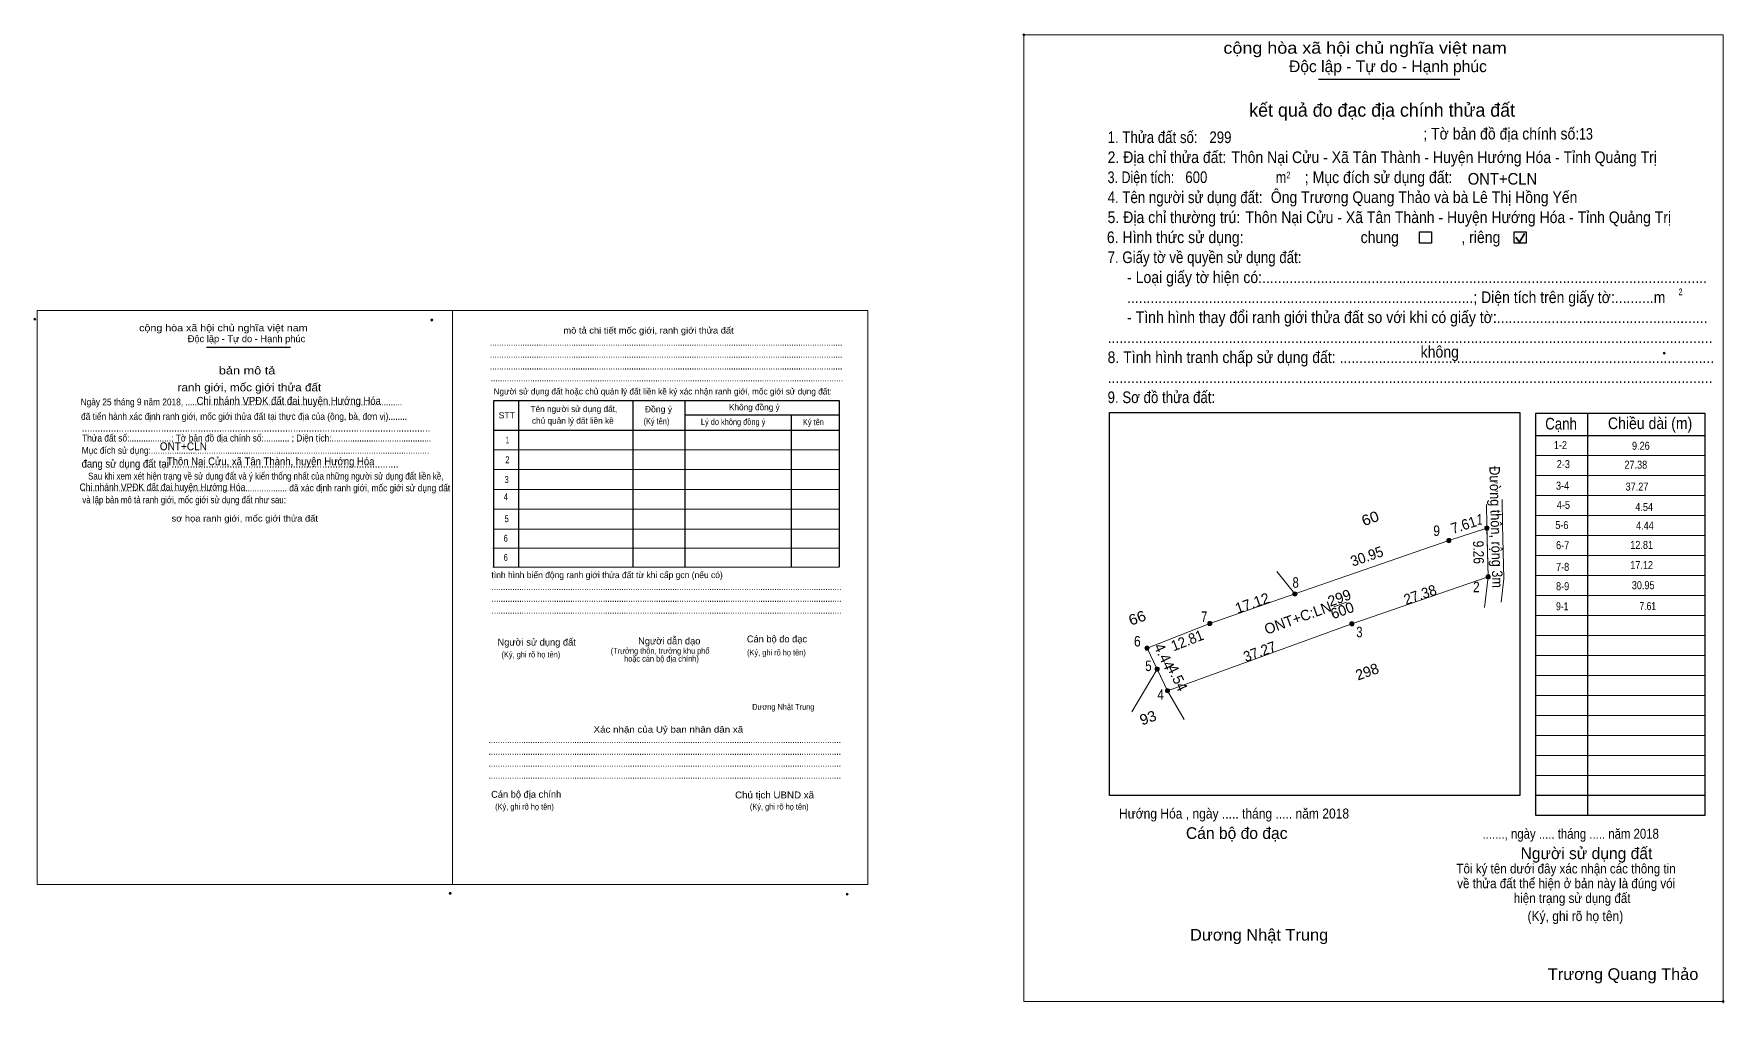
# Model space of a CAD drawing. Header units: metres. Extents: x 540532 to 541357, y 1835494 to 1835910.
# Drawn here: x 541035.5 to 541356.6, y 1835493.9 to 1835678.1 of the extents above; entities that cross this region are included whole.
import ezdxf
from ezdxf.enums import TextEntityAlignment as Align

# ---------------------------------------------------------------- set-up
doc = ezdxf.new("R2010")
doc.units = ezdxf.units.M
doc.header["$LTSCALE"] = 0.75
doc.header["$PDMODE"] = 32
doc.header["$PDSIZE"] = 0.375
for name, color, linetype, lineweight in [('1', 7, 'Continuous', 13), ('10', 7, 'Continuous', 13), ('17', 7, 'Continuous', 13), ('23', 7, 'Continuous', 13), ('6', 7, 'Continuous', 13), ('61', 7, 'Continuous', 13), ('63', 7, 'Continuous', 13), ('7', 7, 'Continuous', 13)]:
    doc.layers.add(name, color=color, linetype=linetype, lineweight=lineweight)
doc.layers.add('25', color=7, linetype='Continuous')
doc.layers.add('30', color=7, linetype='Continuous')

msp = doc.modelspace()

# ---------------------------------------------------------------- hatches: boundary and pattern name
at = {"layer": '63'}
for points in [[(541311.89, 1835584.18, 1), (541311.09, 1835584.18, 1)], [(541304.66, 1835581.81, 1), (541303.86, 1835581.81, 1)], [(541312.13, 1835574.92, 1), (541311.33, 1835574.92, 1)], [(541275.42, 1835571.67, 1), (541274.62, 1835571.67, 1)], [(541259.25, 1835566.06, 1), (541258.45, 1835566.06, 1)], [(541286.24, 1835566.01, 1), (541285.44, 1835566.01, 1)], [(541247.33, 1835561.38, 1), (541246.53, 1835561.38, 1)], [(541249.25, 1835557.38, 1), (541248.45, 1835557.38, 1)], [(541251.21, 1835553.28, 1), (541250.41, 1835553.28, 1)]]:
    msp.add_hatch(color=256, dxfattribs=at).paths.add_polyline_path(points)

# ---------------------------------------------------------------- linework, layer by layer
at = {"layer": '1'}
msp.add_lwpolyline([(541311.49, 1835584.18), (541311.73, 1835574.92), (541285.84, 1835566.01), (541250.81, 1835553.28), (541248.85, 1835557.38), (541246.93, 1835561.38), (541258.85, 1835566.06), (541275.02, 1835571.67), (541304.26, 1835581.81)], dxfattribs=at)
msp.add_lwpolyline([(541311.49, 1835584.18), (541311.73, 1835574.92), (541285.84, 1835566.01), (541250.81, 1835553.28), (541248.85, 1835557.38), (541246.93, 1835561.38), (541258.85, 1835566.06), (541275.02, 1835571.67), (541304.26, 1835581.81)], close=True, dxfattribs=at)
at = {"layer": '10'}
for p, q in [((541314.39, 1835589.6), (541314.48, 1835584.79)), ((541311.41, 1835588.65), (541311.48, 1835584.73)), ((541244.04, 1835549.29), (541248.85, 1835557.38))]:
    msp.add_line(p, q, dxfattribs=at)
at = {"layer": '23'}
msp.add_line((541311.41, 1835588.65), (541311.48, 1835584.73), dxfattribs=at)
at = {"layer": '61'}
for p, q in [((541311.49, 1835584.18), (541304.26, 1835581.81)), ((541314.48, 1835584.81), (541314.71, 1835574.56)), ((541271.56, 1835575.94), (541275.02, 1835571.67)), ((541314.71, 1835574.56), (541314.18, 1835570.13))]:
    msp.add_line(p, q, dxfattribs=at)
for points in [[(541311.48, 1835584.73), (541311.73, 1835574.92), (541311.03, 1835569.11)], [(541250.81, 1835553.28), (541285.84, 1835566.01), (541311.73, 1835574.92)], [(541258.85, 1835566.06), (541246.93, 1835561.38), (541250.81, 1835553.28), (541253.98, 1835547.8)]]:
    msp.add_lwpolyline(points, dxfattribs=at)
at = {"layer": '63'}
msp.add_line((541282.39, 1835569.21), (541284.81, 1835570.09), dxfattribs=at)
for centre in [(541311.49, 1835584.18), (541304.26, 1835581.81), (541311.73, 1835574.92), (541275.02, 1835571.67), (541258.85, 1835566.06), (541285.84, 1835566.01), (541246.93, 1835561.38), (541248.85, 1835557.38), (541250.81, 1835553.28)]:
    msp.add_circle(centre, 0.4, dxfattribs=at)
at = {"layer": '7', "lineweight": 25}
for p, q in [((541279.48, 1835669.51), (541306.34, 1835669.51)), ((541068.29, 1835618.58), (541084.25, 1835618.58)), ((541127.53, 1835608.39), (541127.53, 1835576.73)), ((541149.29, 1835608.27), (541149.29, 1835576.73)), ((541159.11, 1835608.27), (541159.11, 1835576.73)), ((541159.11, 1835605.68), (541188.53, 1835605.68)), ((541179.32, 1835605.68), (541179.32, 1835576.73)), ((541320.79, 1835529.55), (541320.79, 1835606.03)), ((541330.61, 1835606.03), (541330.61, 1835529.55)), ((541122.8, 1835602.82), (541188.53, 1835602.82)), ((541320.79, 1835601.78), (541352.91, 1835601.78)), ((541352.91, 1835533.35), (541320.79, 1835533.35)), ((541352.91, 1835529.55), (541320.79, 1835529.55))]:
    msp.add_line(p, q, dxfattribs=at)
at = {"layer": '7', "lineweight": 35}
for p, q in [((541316.95, 1835639.48), (541317.7, 1835638.5)), ((541317.7, 1835638.5), (541318.62, 1835640.15))]:
    msp.add_line(p, q, dxfattribs=at)
at = {"layer": '7'}
for p, q in [((541122.8, 1835599.06), (541188.53, 1835599.06)), ((541320.79, 1835597.98), (541352.91, 1835597.98)), ((541122.8, 1835595.29), (541188.53, 1835595.29)), ((541320.79, 1835594.18), (541352.91, 1835594.18)), ((541122.8, 1835591.53), (541188.53, 1835591.53)), ((541320.79, 1835590.38), (541352.91, 1835590.38)), ((541122.8, 1835587.77), (541188.53, 1835587.77)), ((541320.79, 1835586.58), (541352.91, 1835586.58)), ((541122.8, 1835584), (541188.53, 1835584)), ((541320.79, 1835582.77), (541352.91, 1835582.77)), ((541122.69, 1835580.37), (541188.42, 1835580.37)), ((541122.8, 1835580.36), (541188.53, 1835580.36)), ((541122.69, 1835576.73), (541188.42, 1835576.73)), ((541320.79, 1835578.97), (541352.91, 1835578.97)), ((541320.79, 1835575.17), (541352.91, 1835575.17)), ((541320.79, 1835571.37), (541352.91, 1835571.37)), ((541320.79, 1835567.57), (541352.91, 1835567.57)), ((541320.79, 1835563.77), (541352.91, 1835563.77)), ((541320.79, 1835559.96), (541352.91, 1835559.96)), ((541320.79, 1835556.16), (541352.91, 1835556.16)), ((541320.79, 1835552.36), (541352.91, 1835552.36)), ((541320.79, 1835548.56), (541352.91, 1835548.56)), ((541320.79, 1835544.76), (541352.91, 1835544.76)), ((541320.79, 1835540.96), (541352.91, 1835540.96)), ((541320.79, 1835537.15), (541352.91, 1835537.15)), ((541320.79, 1835533.35), (541352.91, 1835533.35))]:
    msp.add_line(p, q, dxfattribs=at)
for points in [[(541223.53, 1835677.94), (541356.37, 1835677.94), (541356.37, 1835494.2), (541223.53, 1835494.2)], [(541036.09, 1835625.57), (541114.98, 1835625.57), (541114.98, 1835516.45), (541036.09, 1835516.45)], [(541114.98, 1835625.57), (541193.87, 1835625.57), (541193.87, 1835516.45), (541114.98, 1835516.45)], [(541114.98, 1835625.57), (541193.87, 1835625.57), (541193.87, 1835516.45), (541114.98, 1835516.45)]]:
    msp.add_lwpolyline(points, close=True, dxfattribs=at)
at = {"layer": '7', "lineweight": 25}
for points in [[(541298.7, 1835640.46), (541300.98, 1835640.46), (541300.98, 1835638.34), (541298.7, 1835638.34)], [(541316.65, 1835640.46), (541318.93, 1835640.46), (541318.93, 1835638.34), (541316.65, 1835638.34)], [(541239.82, 1835606.15), (541317.75, 1835606.15), (541317.75, 1835533.35), (541239.82, 1835533.35)]]:
    msp.add_lwpolyline(points, close=True, dxfattribs=at)
for points in [[(541188.53, 1835576.73), (541188.53, 1835608.39), (541122.8, 1835608.39), (541122.8, 1835576.73)], [(541320.79, 1835606.03), (541352.91, 1835606.03), (541352.91, 1835529.55)]]:
    msp.add_lwpolyline(points, dxfattribs=at)
at = {"layer": '7'}
for p in [(541223.53, 1835677.94), (541035.67, 1835623.88), (541111.08, 1835623.73), (541345.16, 1835617.45), (541114.56, 1835514.77), (541189.97, 1835514.61), (541356.37, 1835494.2)]:
    msp.add_point(p, dxfattribs=at)

# ---------------------------------------------------------------- texts
at = {"layer": '1'}
for s, height, width, p in [('Hướng Hóa , ngày ..... tháng ..... năm 2018', 1.9, 0.9, (541241.6, 1835528.99)), ('Dương Nhật Trung', 2.215, 1.05, (541255.1, 1835505.79)), ('Trương Quang Thảo', 2.21, 1.05, (541323.05, 1835498.32))]:
    msp.add_text(s, height=height, dxfattribs=dict(at, width=width)).set_placement(p)
at = {"layer": '17', "width": 0.9}
msp.add_text('Dương Nhật Trung', height=1.125, dxfattribs=at).set_placement((541171.94, 1835549.65))
at = {"layer": '25'}
for s, height, width, p in [('Chi nhánh VPĐK đất đai huyện Hướng Hóa', 1.5, 0.9, (541066.4, 1835607.62)), ('ONT+CLN', 1.5, 0.95, (541059.42, 1835598.98)), ('Chi nhánh VPĐK đất đai huyện Hướng Hóa', 1.35, 0.9, (541044.16, 1835591.31))]:
    msp.add_text(s, height=height, dxfattribs=dict(at, width=width)).set_placement(p)
at = {"layer": '30'}
for s, width, p in [('1-2', 0.85, (541326.7, 1835599.21)), ('9.26', 0.85, (541342.41, 1835599.07)), ('2-3', 0.85, (541327.25, 1835595.59)), ('27.38', 0.85, (541341.93, 1835595.47)), ('3-4', 0.85, (541327.11, 1835591.49)), ('37.27', 0.85, (541342.15, 1835591.31)), ('4-5', 0.85, (541327.27, 1835587.83)), ('4.54', 0.85, (541343.04, 1835587.44)), ('5-6', 0.85, (541326.97, 1835584.01)), ('4.44', 0.85, (541343.18, 1835583.91)), ('6-7', 0.85, (541327.12, 1835580.18)), ('12.81', 0.85, (541343.04, 1835580.23)), ('7-8', 0.85, (541327.12, 1835576.06)), ('17.12', 0.85, (541343.04, 1835576.4)), ('8-9', 0.85, (541327.12, 1835572.38)), ('30.95', 0.85, (541343.33, 1835572.57)), ('9-1', 0.8, (541326.97, 1835568.56)), ('7.61', 0.8, (541343.62, 1835568.6))]:
    msp.add_text(s, height=1.52, dxfattribs=dict(at, width=width)).set_placement(p, align=Align.RIGHT)
at = {"layer": '6'}
for s, width, p in [('ONT+CLN', 0.95, (541307.85, 1835649.46)), ('Ông Trương Quang Thảo và bà Lê Thị Hồng Yến', 0.9, (541270.44, 1835645.97))]:
    msp.add_text(s, height=2.21, dxfattribs=dict(at, width=width)).set_placement(p)
at = {"layer": '61'}
for s, width, p in [('60', 1.1, (541289.6607, 1835585.0922)), ('66', 1.1, (541245.4057, 1835566.1804)), ('93', 1.05, (541247.4507, 1835547.2041))]:
    msp.add_text(s, height=2, rotation=19.836, dxfattribs=dict(at, width=width)).set_placement(p, align=Align.CENTER)
msp.add_text('298', height=2, rotation=19.836, dxfattribs=at).set_placement((541289.0757, 1835555.9532), align=Align.CENTER)
at = {"layer": '63'}
for s, rotation, width, p in [('Đường thôn, rộng 3m', 271.46, 0.9, (541312.2371, 1835584.3555)), ('7.61', 18.149, 0.95, (541307.3735, 1835583.8282)), ('30.95', 19.126, 0.95, (541289.0174, 1835577.8833)), ('9.26', 271.485, 0.85, (541308.8988, 1835579.5609)), ('27.38', 18.991, 0.95, (541299.1196, 1835570.5861)), ('12.81', 21.436, 0.95, (541254.9346, 1835561.9039)), ('37.27', 19.971, 0.95, (541268.6685, 1835559.7742))]:
    msp.add_text(s, height=2, rotation=rotation, dxfattribs=dict(at, width=width)).set_placement(p, align=Align.CENTER)
for s, width, p in [(' 1', 0.75, (541310.68, 1835584.84)), (' 9', 0.85, (541302.57, 1835582.69)), (' 8', 0.8, (541275.75, 1835572.85)), (' 2', 0.85, (541310.11, 1835571.99)), (' 7', 0.8, (541258.38, 1835566.36)), (' 6', 0.85, (541245.72, 1835561.68)), (' 3', 0.8, (541287.86, 1835563.44)), (' 5', 0.8, (541247.79, 1835557.01)), (' 4', 0.85, (541250.15, 1835551.55))]:
    msp.add_text(s, height=2, dxfattribs=dict(at, width=width)).set_placement(p, align=Align.RIGHT)
for s, rotation, p in [('17.12', 19.134, (541267.2573, 1835568.9841)), ('ONT+C:LN', 19.971, (541275.9085, 1835566.1743)), ('299', 19.971, (541283.8085, 1835569.9871)), ('600', 19.971, (541284.3535, 1835567.6026)), ('4.44', 295.641, (541249.2995, 1835559.3527)), ('4.54', 295.55, (541251.7978, 1835555.2963))]:
    msp.add_text(s, height=2, rotation=rotation, dxfattribs=at).set_placement(p, align=Align.CENTER)
at = {"layer": '7'}
for s, height, width, p in [('cộng hòa xã hội chủ nghĩa việt nam', 2.217, 1.15, (541261.44, 1835674.34)), ('1. Thửa đất số:', 2.217, 0.85, (541239.44, 1835657.36)), ('; Tờ bản đồ địa chính số:', 2.217, 0.9, (541299.39, 1835658.03)), ('13', 2.21, 0.8, (541328.98, 1835658)), ('299', 2.21, 0.85, (541258.78, 1835657.36)), ('2. Địa chỉ thửa đất:', 2.217, 0.9, (541239.44, 1835653.56)), ('Thôn Nại Cửu - Xã Tân Thành - Huyện Hướng Hóa - Tỉnh Quảng Trị', 2.21, 0.9, (541262.94, 1835653.56)), ('3. Diện tích:', 2.217, 0.8, (541239.44, 1835649.75)), ('600', 2.21, 0.85, (541254.2, 1835649.77)), ('m', 2.217, 0.8, (541271.4, 1835649.75)), ('2', 1.267, 0.8, (541273.4, 1835650.65)), ('; Mục đích sử dụng đất:', 2.217, 0.9, (541276.9, 1835649.75)), ('4. Tên người sử dụng đất:', 2.217, 0.85, (541239.44, 1835645.95)), ('5. Địa chỉ thường trú:', 2.217, 0.9, (541239.44, 1835642.15)), ('Thôn Nại Cửu - Xã Tân Thành - Huyện Hướng Hóa - Tỉnh Quảng Trị', 2.21, 0.9, (541265.62, 1835642.15)), ('6. Hình thức sử dụng:', 2.217, 0.9, (541239.3, 1835638.35)), ('chung                , riêng', 2.217, 0.9, (541287.5, 1835638.35)), ('7. Giấy tờ về quyền sử dụng đất:', 2.217, 0.85, (541239.44, 1835634.55)), ('     - Loại giấy tờ hiện có:..................................................................................................................', 2.217, 0.9, (541239.44, 1835630.75)), ('     .........................................................................................; Diện tích trên giấy tờ:..........m', 2.21, 0.9, (541239.44, 1835626.95)), ('2', 1.267, 0.8, (541347.88, 1835628.45)), ('     - Tình hình thay đổi ranh giới thửa đất so với khi có giấy tờ:......................................................', 2.217, 0.9, (541239.44, 1835623.15)), ('cộng hòa xã hội chủ nghĩa việt nam', 1.317, 1.15, (541055.5, 1835621.58)), ('........................................................................................................................................................', 1.317, 0.9, (541122.12, 1835618.84)), ('8. Tình hình tranh chấp sử dụng đất: ................................................................................................', 2.217, 0.9, (541239.44, 1835615.55)), ('...........................................................................................................................................................', 2.217, 0.9, (541239.44, 1835619.35)), ('không', 2.218, 0.9, (541298.9, 1835616.59)), ('........................................................................................................................................................', 1.317, 0.9, (541122.12, 1835616.58)), ('........................................................................................................................................................', 1.317, 0.9, (541122.12, 1835614.32)), ('........................................................................................................................................................', 1.317, 0.9, (541122.26, 1835612.08)), ('...........................................................................................................................................................', 2.217, 0.9, (541239.44, 1835611.74)), ('Ngày 25 tháng 9 năm 2018, ..............................................................................................', 1.31, 0.9, (541044.38, 1835607.5)), ('9. Sơ đồ thửa đất:', 2.217, 0.85, (541239.44, 1835607.94)), (' đã tiến hành xác định ranh giới, mốc giới thửa đất tại thực địa của (ông, bà, đơn vị)........', 1.317, 0.9, (541044.02, 1835604.76)), ('STT', 1.166, 1.05, (541123.78, 1835605.04)), ('(Ký tên)', 1.166, 0.9, (541151.29, 1835603.92)), ('Đồng ý', 1.166, 1.05, (541151.54, 1835606.2)), ('Lý do không đồng ý', 1.166, 0.9, (541162.19, 1835603.8)), ('Cạnh', 2.217, 0.85, (541322.56, 1835602.92)), ('Chiều dài (m)', 2.217, 0.9, (541334.48, 1835603)), ('Thửa đất số:..................; Tờ bản đồ địa chính số:........... ; Diện tích:...........................................', 1.317, 0.9, (541044.65, 1835600.64)), ('....................................................................................................................................', 1.5, 0.9, (541044.59, 1835602.52)), ('Ký tên', 1.166, 0.9, (541181.57, 1835603.75)), ('Mục đích sử dụng:........................................................................................................................', 1.317, 0.9, (541044.59, 1835598.3)), ('đang sử dụng đất tại ......................................................................................', 1.5, 0.9, (541044.56, 1835595.68)), ('Thôn Nại Cửu, xã Tân Thành, huyện Hướng Hóa', 1.5, 0.9, (541060.76, 1835596.12)), ('......................................................................................... đã xác định ranh giới, mốc giới sử dụng đất', 1.314, 0.9, (541044.46, 1835591.16)), ('Sau khi xem xét hiện trạng về sử dụng đất và ý kiến thống nhất của những người sử dụng đất liền kề,', 1.317, 0.85, (541045.8, 1835593.41)), (' và lập bản mô tả ranh giới, mốc giới sử dụng đất như sau:', 1.317, 0.85, (541044.28, 1835588.91)), ('.......................................................................................................................................................', 1.317, 0.9, (541122.41, 1835572.41)), ('.......................................................................................................................................................', 1.317, 0.9, (541122.41, 1835570.16)), ('.......................................................................................................................................................', 1.317, 0.9, (541122.41, 1835567.9)), ('(Ký, ghi rõ họ tên)', 1.129, 0.9, (541124.32, 1835559.6)), ('(Ký, ghi rõ họ tên)', 1.129, 0.9, (541170.96, 1835559.98)), ('........................................................................................................................................................', 1.317, 0.9, (541121.87, 1835543.34)), ('........................................................................................................................................................', 1.317, 0.9, (541121.87, 1835541.08)), ('........................................................................................................................................................', 1.317, 0.9, (541121.87, 1835538.82)), ('........................................................................................................................................................', 1.317, 0.9, (541121.87, 1835536.58)), ('(Ký, ghi rõ họ tên)', 1.129, 0.9, (541123.11, 1835530.68)), ('Chủ tịch UBND xã', 1.317, 1.05, (541168.68, 1835532.81)), ('(Ký, ghi rõ họ tên)', 1.129, 0.9, (541171.5, 1835530.68)), ('......., ngày ..... tháng ..... năm 2018', 1.9, 0.85, (541310.66, 1835525.15)), ('(Ký, ghi rõ họ tên)', 1.901, 0.9, (541319.2, 1835509.5))]:
    msp.add_text(s, height=height, dxfattribs=dict(at, width=width)).set_placement(p)
for s, height, p in [('Độc lập - Tự do - Hạnh phúc', 2.217, (541273.9, 1835670.84)), ('Độc lập - Tự do - Hạnh phúc', 1.317, (541064.72, 1835619.52)), ('Người sử dụng đất hoặc chủ quản lý đất liền kề ký xác nhận ranh giới, mốc giới sử dụng đất:', 1.166, (541122.8, 1835609.58)), ('Tên người sử dụng đất,', 1.166, (541129.84, 1835606.24)), ('chủ quản lý đất liền kề', 1.166, (541130.11, 1835604.02)), ('Không đồng ý', 1.166, (541167.53, 1835606.58)), ('tình hình biến động ranh giới thửa đất từ khi cấp gcn (nếu có)', 1.204, (541122.41, 1835574.68)), ('Người sử dụng đất', 1.317, (541123.56, 1835561.86)), ('Người dẫn đạo', 1.316, (541150.27, 1835562.08)), ('Cán bộ đo đạc', 1.314, (541170.92, 1835562.46)), ('Cán bộ địa chính', 1.317, (541122.35, 1835532.93)), ('Cán bộ đo đạc', 2.218, (541254.32, 1835525.11)), ('Người sử dụng đất', 2.217, (541317.88, 1835521.27))]:
    msp.add_text(s, height=height, dxfattribs=at).set_placement(p)
for s, height, p in [('kết quả đo đạc địa chính thửa đất', 2.534, (541291.59, 1835662.37)), ('.', 0.6337, (541356.3967, 1835493.89))]:
    msp.add_text(s, height=height, dxfattribs=at).set_placement(p, align=Align.CENTER)
for s, height, width, p in [('mô tả chi tiết mốc giới, ranh giới thửa đất', 1.204, 1.1, (541152.245, 1835621.16)), ('bản mô tả', 1.505, 1.2, (541076, 1835613.39)), ('ranh giới, mốc giới thửa đất', 1.505, 1.1, (541076.43, 1835610.18)), ('1', 1.317, 0.65, (541125.43, 1835600.27)), ('2', 1.317, 0.8, (541125.44, 1835596.52)), ('3', 1.317, 0.75, (541125.29, 1835592.74)), ('4', 1.317, 0.8, (541125.145, 1835589.46)), ('sơ họa ranh giới, mốc giới thửa đất', 1.204, 1.1, (541075.545, 1835585.43)), ('5', 1.317, 0.75, (541125.3, 1835585.32)), ('6', 1.317, 0.8, (541125.12, 1835581.6)), ('6', 1.317, 0.8, (541125.12, 1835577.96)), ('(Trưởng thôn, trưởng khu phố', 1.129, 0.9, (541154.445, 1835560.3)), ('hoặc cán bộ địa chính)', 1.129, 0.9, (541154.7, 1835558.8)), ('Xác nhận của Uỷ ban nhân dân xã', 1.204, 1.15, (541156.01, 1835545.32)), ('Tôi ký tên dưới đây xác nhận các thông tin', 1.832, 0.9, (541326.52, 1835518.55)), ('về thửa đất thể hiện ở bản này là đúng vói', 1.832, 0.9, (541326.545, 1835515.75)), ('hiện trạng sử dụng đất', 1.832, 0.9, (541327.675, 1835512.95))]:
    msp.add_text(s, height=height, dxfattribs=dict(at, width=width)).set_placement(p, align=Align.CENTER)

doc.saveas('drawing.dxf')
